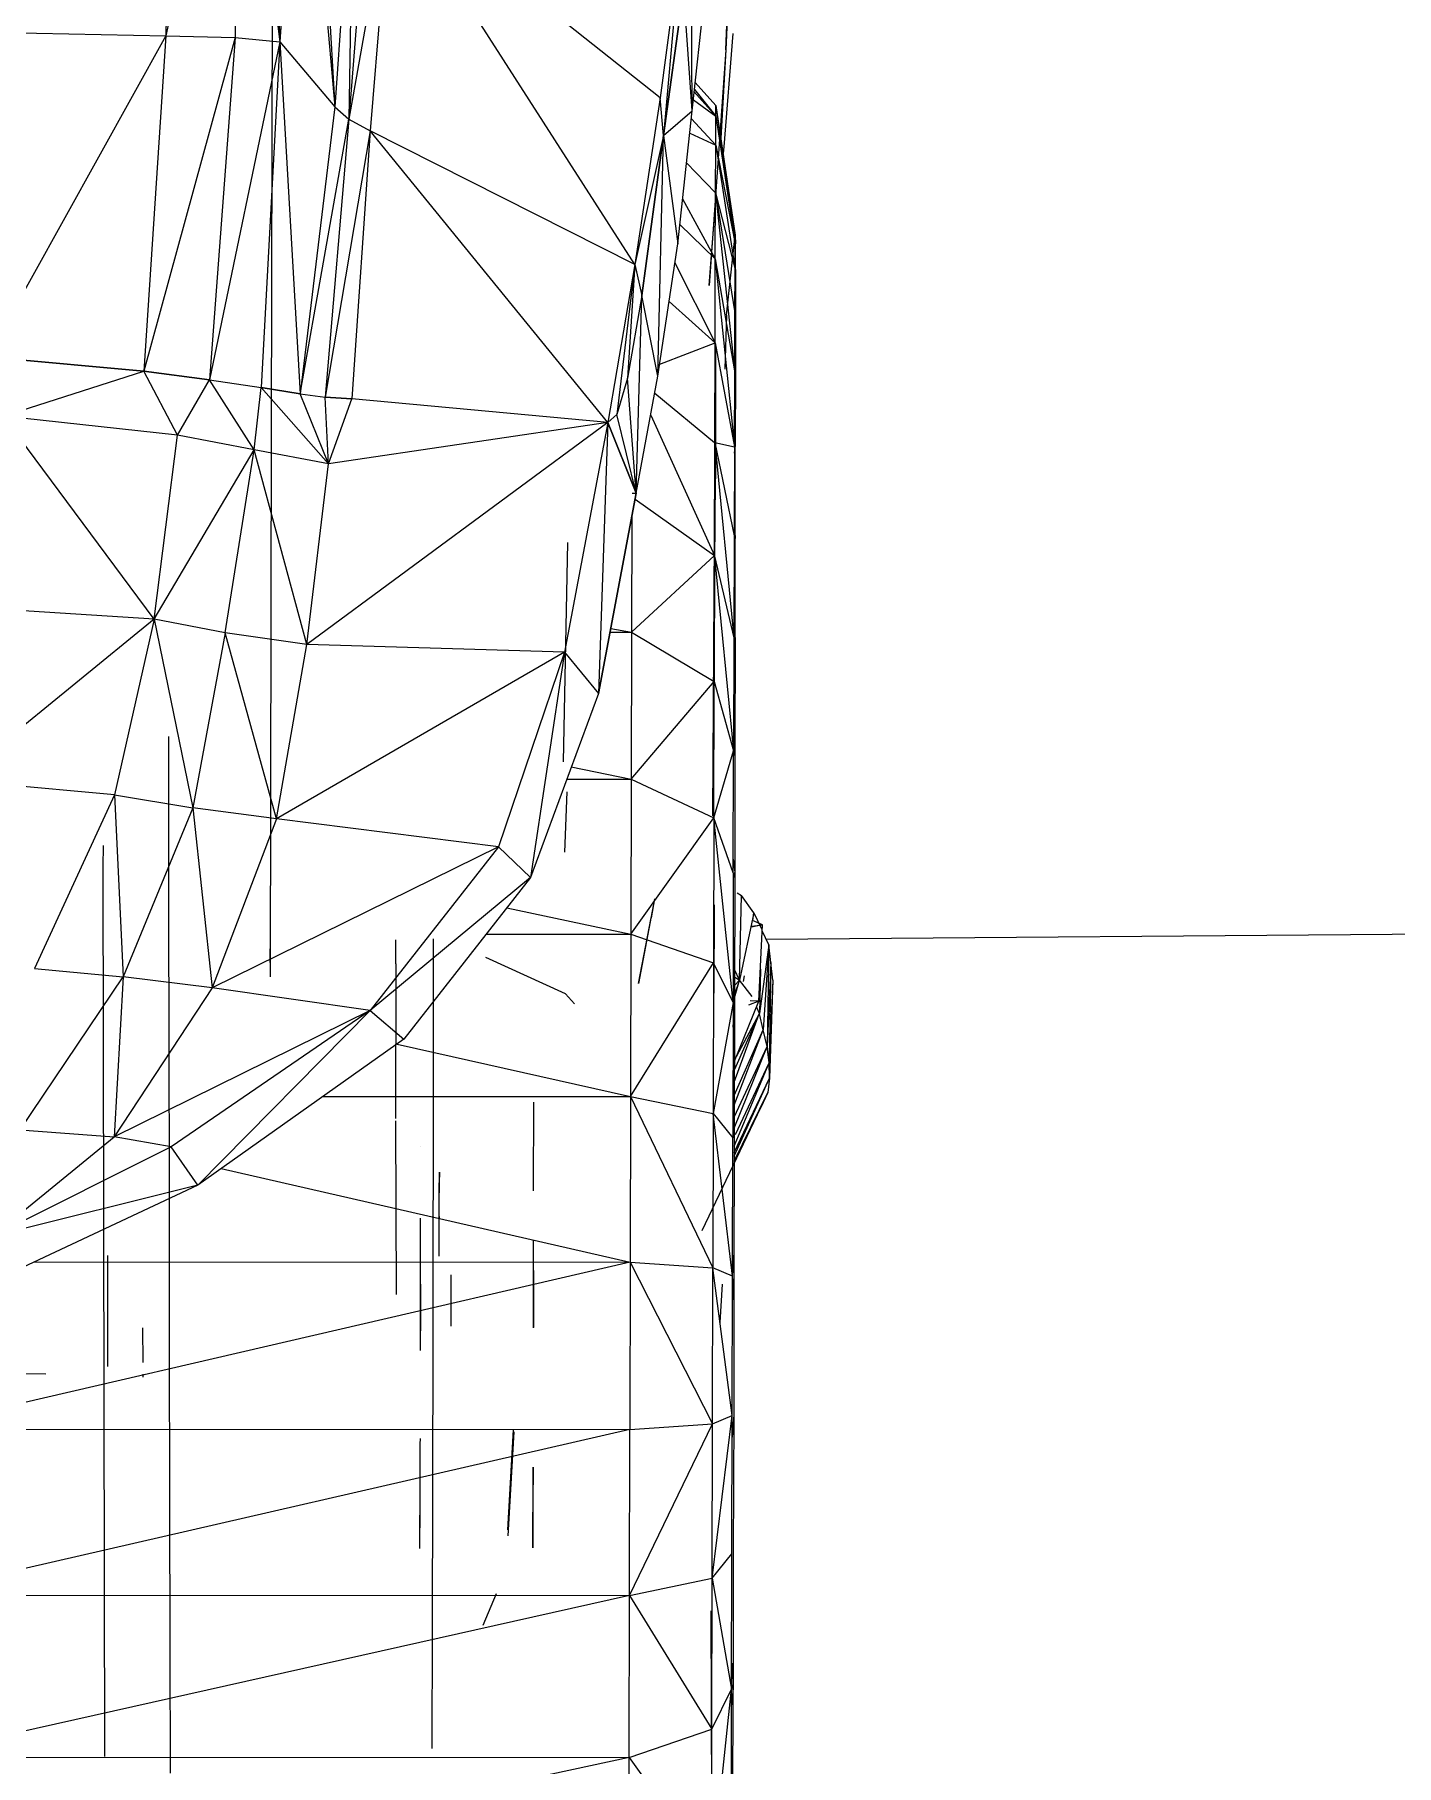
# Model space of a CAD drawing. Header units: inches. Extents: x 1747 to 7606, y -251 to 585.
# Drawn here: x 4794.21 to 4809.04, y -20.03 to -1.18 of the extents above; entities that cross this region are included whole.
import ezdxf

# ---------------------------------------------------------------- set-up
doc = ezdxf.new("R2010")
doc.units = ezdxf.units.IN
doc.header["$MEASUREMENT"] = 0
for name, color, linetype, lineweight in [('0-3', 10, 'Continuous', 5), ('0-4', 7, 'Continuous', 9), ('A-GENM', 5, 'Continuous', 9), ('C-TOPO', 7, 'Continuous', 9)]:
    doc.layers.add(name, color=color, linetype=linetype, lineweight=lineweight)

# ---------------------------------------------------------------- blocks, each defined once
blk = doc.blocks.new('Land_Rover_Evoque_-_SUV_Car_Vehicle_Automobile_13067 - Land Rover EVOQUE_dwg-1230547-BUILDING ELEVATION - NORTH')
at = {"layer": 'A-GENM'}
for p, q in [((-12394.999, 2.397), (-12395.781, -1.197)), ((-12395.736, 2.367), (-12395.781, -1.197)), ((-12394.999, 2.397), (-12395.026, -1.215)), ((-12394.999, 2.397), (-12394.542, -1.261)), ((-12394.67, 2.273), (-12394.542, -1.261)), ((-12394.302, 2.188), (-12394.542, -1.261)), ((-12394.302, 2.188), (-12393.943, -1.971)), ((-12394.167, 1.957), (-12393.943, -1.971)), ((-12393.742, 0.892), (-12393.943, -1.971)), ((-12393.742, 0.892), (-12393.788, -2.105)), ((-12393.569, 0.653), (-12393.788, -2.105)), ((-12393.337, 0.461), (-12393.788, -2.105)), ((-12393.337, 0.461), (-12393.556, -2.23)), ((-12390.401, -1.871), (-12393.337, 0.461)), ((-12390.676, -3.687), (-12393.337, 0.461)), ((-12389.605, 0.484), (-12389.686, -1.35)), ((-12390.051, -2.012), (-12390.066, 0.073)), ((-12390.183, -0.236), (-12390.401, -1.871)), ((-12390.183, -0.236), (-12390.362, -2.283)), ((-12394.63, -5.486), (-12394.619, -0.556)), ((-12390.362, -2.283), (-12390.145, -0.697)), ((-12390.145, -0.697), (-12390.362, -2.283)), ((-12390.051, -2.012), (-12390.145, -0.697)), ((-12390.051, -2.012), (-12389.911, -0.714)), ((-12389.686, -1.35), (-12389.665, -0.898)), ((-12395.781, -1.197), (-12397.724, -4.694)), ((-12397.543, -1.16), (-12395.781, -1.197)), ((-12395.781, -1.197), (-12396.021, -4.847)), ((-12395.026, -1.215), (-12396.021, -4.847)), ((-12395.781, -1.197), (-12395.026, -1.215)), ((-12395.026, -1.215), (-12395.305, -4.942)), ((-12394.542, -1.261), (-12395.305, -4.942)), ((-12395.026, -1.215), (-12394.542, -1.261)), ((-12394.542, -1.261), (-12394.743, -5.027)), ((-12394.542, -1.261), (-12393.943, -1.971)), ((-12394.542, -1.261), (-12394.318, -5.094)), ((-12389.61, -1.17), (-12389.708, -2.407)), ((-12389.686, -1.35), (-12389.865, -3.915)), ((-12389.686, -1.35), (-12389.739, -2.31)), ((-12390.401, -1.871), (-12390.676, -3.687)), ((-12390.362, -2.283), (-12390.401, -1.871)), ((-12390.029, -1.808), (-12389.793, -2.07)), ((-12390.026, -1.781), (-12389.793, -2.07)), ((-12390.018, -1.703), (-12389.792, -1.954)), ((-12393.943, -1.971), (-12394.318, -5.094)), ((-12393.943, -1.971), (-12393.788, -2.105)), ((-12390.362, -2.283), (-12390.051, -2.012)), ((-12390.209, -3.463), (-12390.051, -2.012)), ((-12390.038, -1.892), (-12389.793, -2.07)), ((-12389.795, -2.388), (-12389.793, -2.07)), ((-12389.793, -2.07), (-12389.792, -1.954)), ((-12389.793, -2.07), (-12389.583, -3.463)), ((-12389.792, -1.954), (-12389.582, -3.367)), ((-12389.792, -1.954), (-12389.583, -3.463)), ((-12394.318, -5.094), (-12393.788, -2.105)), ((-12393.788, -2.105), (-12394.047, -5.132)), ((-12393.556, -2.23), (-12394.047, -5.132)), ((-12393.788, -2.105), (-12393.556, -2.23)), ((-12393.556, -2.23), (-12393.756, -5.151)), ((-12390.676, -3.687), (-12393.556, -2.23)), ((-12390.971, -5.407), (-12393.556, -2.23)), ((-12390.078, -2.258), (-12389.795, -2.388)), ((-12390.06, -2.1), (-12389.795, -2.388)), ((-12390.362, -2.283), (-12390.676, -3.687)), ((-12390.599, -4.023), (-12390.362, -2.283)), ((-12390.362, -2.283), (-12390.599, -4.023)), ((-12390.425, -4.905), (-12390.362, -2.283)), ((-12390.362, -2.283), (-12390.209, -3.463)), ((-12389.797, -2.907), (-12389.795, -2.388)), ((-12389.795, -2.388), (-12389.584, -3.741)), ((-12389.795, -2.388), (-12389.583, -3.463)), ((-12389.708, -2.407), (-12389.715, -2.473)), ((-12390.113, -2.579), (-12389.797, -2.907)), ((-12390.155, -2.97), (-12389.8, -3.627)), ((-12389.8, -3.627), (-12389.797, -2.907)), ((-12389.797, -2.907), (-12389.588, -4.866)), ((-12389.797, -2.907), (-12389.587, -4.213)), ((-12389.797, -2.907), (-12389.584, -3.741)), ((-12389.865, -3.915), (-12389.805, -3.116)), ((-12390.186, -3.251), (-12389.8, -3.627)), ((-12389.676, -4.24), (-12389.582, -3.367)), ((-12389.582, -3.367), (-12389.583, -3.463)), ((-12389.582, -3.367), (-12389.581, -3.462)), ((-12390.425, -4.905), (-12390.209, -3.463)), ((-12389.584, -3.741), (-12389.583, -3.463)), ((-12389.581, -3.74), (-12389.581, -3.462)), ((-12390.676, -3.687), (-12390.971, -5.407)), ((-12390.676, -3.687), (-12390.873, -5.32)), ((-12390.676, -3.687), (-12390.756, -4.926)), ((-12390.676, -3.687), (-12390.599, -4.023)), ((-12390.24, -3.668), (-12389.802, -4.541)), ((-12389.802, -4.541), (-12389.8, -3.627)), ((-12389.8, -3.627), (-12389.591, -5.673)), ((-12389.8, -3.627), (-12389.588, -4.866)), ((-12389.587, -4.213), (-12389.584, -3.741)), ((-12389.581, -3.74), (-12389.581, -4.21)), ((-12390.599, -4.023), (-12390.756, -4.926)), ((-12390.599, -4.023), (-12390.756, -4.926)), ((-12390.661, -6.179), (-12390.599, -4.023)), ((-12390.425, -4.905), (-12390.599, -4.023)), ((-12390.303, -4.09), (-12389.802, -4.541)), ((-12389.676, -4.24), (-12389.696, -4.826)), ((-12389.588, -4.866), (-12389.587, -4.213)), ((-12389.581, -4.21), (-12389.587, -4.263)), ((-12389.581, -4.21), (-12389.581, -4.863)), ((-12397.724, -4.694), (-12396.021, -4.847)), ((-12396.021, -4.847), (-12397.724, -4.694)), ((-12397.724, -4.694), (-12396.021, -4.847)), ((-12390.405, -4.772), (-12389.802, -4.541)), ((-12389.806, -5.626), (-12389.802, -4.541)), ((-12389.802, -4.541), (-12389.591, -5.673)), ((-12389.797, -6.022), (-12389.794, -4.567)), ((-12397.551, -5.339), (-12396.021, -4.847)), ((-12396.021, -4.847), (-12395.305, -4.942)), ((-12395.654, -5.547), (-12396.021, -4.847)), ((-12395.305, -4.942), (-12396.021, -4.847)), ((-12396.021, -4.847), (-12395.305, -4.942)), ((-12389.827, -9.692), (-12389.796, -4.856)), ((-12389.823, -9.691), (-12389.792, -4.855)), ((-12389.794, -6.021), (-12389.792, -4.855)), ((-12389.591, -5.673), (-12389.588, -4.866)), ((-12389.581, -4.863), (-12389.589, -4.923)), ((-12389.581, -4.863), (-12389.589, -4.985)), ((-12389.581, -4.863), (-12389.582, -5.67)), ((-12395.654, -5.547), (-12395.305, -4.942)), ((-12395.305, -4.942), (-12394.743, -5.027)), ((-12394.822, -5.705), (-12395.305, -4.942)), ((-12395.305, -4.942), (-12394.743, -5.027)), ((-12395.305, -4.942), (-12394.743, -5.027)), ((-12394.822, -5.705), (-12394.743, -5.027)), ((-12394.743, -5.027), (-12394.318, -5.094)), ((-12394.01, -5.857), (-12394.743, -5.027)), ((-12394.318, -5.094), (-12394.743, -5.027)), ((-12394.743, -5.027), (-12394.318, -5.094)), ((-12390.756, -4.926), (-12390.873, -5.32)), ((-12390.756, -4.926), (-12390.873, -5.32)), ((-12390.661, -6.179), (-12390.756, -4.926)), ((-12390.661, -6.179), (-12390.425, -4.905)), ((-12390.459, -5.088), (-12389.807, -5.624)), ((-12389.823, -9.691), (-12389.792, -5.09)), ((-12394.318, -5.094), (-12394.047, -5.132)), ((-12394.01, -5.857), (-12394.318, -5.094)), ((-12394.318, -5.094), (-12394.047, -5.132)), ((-12394.318, -5.094), (-12394.047, -5.132)), ((-12394.047, -5.132), (-12393.756, -5.151)), ((-12394.01, -5.857), (-12394.047, -5.132)), ((-12394.047, -5.132), (-12393.756, -5.151)), ((-12393.756, -5.151), (-12394.047, -5.132)), ((-12394.01, -5.857), (-12393.756, -5.151)), ((-12390.971, -5.407), (-12393.756, -5.151)), ((-12390.971, -5.407), (-12393.756, -5.151)), ((-12390.971, -5.407), (-12393.756, -5.151)), ((-12395.91, -7.55), (-12397.551, -5.339)), ((-12395.654, -5.547), (-12397.551, -5.339)), ((-12390.971, -5.407), (-12394.246, -7.826)), ((-12390.971, -5.407), (-12394.01, -5.857)), ((-12390.971, -5.407), (-12391.44, -7.911)), ((-12390.971, -5.407), (-12391.072, -8.36)), ((-12390.971, -5.407), (-12390.873, -5.32)), ((-12390.873, -5.32), (-12390.971, -5.407)), ((-12390.971, -5.407), (-12390.661, -6.179)), ((-12390.661, -6.179), (-12390.971, -5.407)), ((-12390.661, -6.179), (-12390.873, -5.32)), ((-12390.503, -5.327), (-12389.809, -6.856)), ((-12395.91, -7.55), (-12395.654, -5.547)), ((-12394.822, -5.705), (-12395.654, -5.547)), ((-12394.643, -11.445), (-12394.63, -5.486)), ((-12389.809, -6.856), (-12389.806, -5.626)), ((-12389.806, -5.626), (-12389.591, -5.673)), ((-12389.806, -5.626), (-12389.594, -6.644)), ((-12389.806, -5.626), (-12389.597, -7.753)), ((-12395.91, -7.55), (-12394.822, -5.705)), ((-12395.136, -7.698), (-12394.822, -5.705)), ((-12394.246, -7.826), (-12394.822, -5.705)), ((-12394.01, -5.857), (-12394.822, -5.705)), ((-12389.591, -5.673), (-12389.594, -6.644)), ((-12389.592, -5.742), (-12389.582, -5.67)), ((-12389.583, -6.639), (-12389.582, -5.67)), ((-12394.246, -7.826), (-12394.01, -5.857)), ((-12389.827, -9.692), (-12389.797, -6.022)), ((-12391.072, -8.36), (-12390.661, -6.179)), ((-12390.661, -6.179), (-12391.072, -8.36)), ((-12390.706, -6.179), (-12390.661, -6.179)), ((-12390.673, -6.242), (-12389.809, -6.856)), ((-12390.708, -6.43), (-12390.711, -7.692)), ((-12391.409, -6.713), (-12391.455, -9.104)), ((-12389.594, -6.644), (-12389.597, -7.753)), ((-12389.583, -6.639), (-12389.595, -6.848)), ((-12389.583, -6.639), (-12389.594, -6.718)), ((-12389.584, -7.748), (-12389.583, -6.639)), ((-12390.711, -7.692), (-12389.809, -6.856)), ((-12389.809, -6.856), (-12389.812, -8.229)), ((-12389.807, -6.862), (-12389.597, -7.753)), ((-12389.807, -6.87), (-12389.6, -8.983)), ((-12395.91, -7.55), (-12397.691, -7.437)), ((-12395.91, -7.55), (-12398.061, -9.305)), ((-12395.91, -7.55), (-12396.34, -9.462)), ((-12395.136, -7.698), (-12395.91, -7.55)), ((-12395.91, -7.55), (-12395.488, -9.605)), ((-12395.136, -7.698), (-12395.488, -9.605)), ((-12394.578, -9.723), (-12395.136, -7.698)), ((-12394.246, -7.826), (-12395.136, -7.698)), ((-12390.946, -7.692), (-12390.711, -7.692)), ((-12390.938, -7.65), (-12390.711, -7.692)), ((-12390.711, -7.692), (-12390.715, -9.292)), ((-12390.711, -7.692), (-12389.812, -8.229)), ((-12394.578, -9.723), (-12394.246, -7.826)), ((-12391.44, -7.911), (-12394.578, -9.723)), ((-12391.44, -7.911), (-12394.246, -7.826)), ((-12391.44, -7.911), (-12392.16, -10.029)), ((-12391.44, -7.911), (-12391.811, -10.363)), ((-12391.44, -7.911), (-12391.072, -8.36)), ((-12389.597, -7.753), (-12389.6, -8.983)), ((-12389.584, -7.748), (-12389.597, -7.824)), ((-12389.584, -7.748), (-12389.597, -7.983)), ((-12389.584, -7.748), (-12389.586, -8.978)), ((-12390.715, -9.292), (-12389.812, -8.229)), ((-12389.816, -9.714), (-12389.812, -8.229)), ((-12389.812, -8.229), (-12389.6, -8.983)), ((-12391.072, -8.36), (-12391.811, -10.363)), ((-12391.072, -8.36), (-12391.811, -10.363)), ((-12395.751, -9.054), (-12395.75, -8.828)), ((-12389.816, -9.714), (-12389.6, -8.983)), ((-12389.604, -10.314), (-12389.6, -8.983)), ((-12389.6, -9.047), (-12389.586, -8.978)), ((-12389.586, -8.978), (-12389.588, -10.307)), ((-12395.75, -9.711), (-12395.751, -9.054)), ((-12391.367, -9.159), (-12390.715, -9.292)), ((-12396.34, -9.462), (-12398.061, -9.305)), ((-12391.416, -9.292), (-12390.715, -9.292)), ((-12390.715, -9.292), (-12390.718, -10.982)), ((-12390.715, -9.292), (-12389.816, -9.714)), ((-12396.34, -9.462), (-12397.213, -11.356)), ((-12396.34, -9.462), (-12395.488, -9.605)), ((-12396.34, -9.462), (-12396.245, -11.446)), ((-12395.488, -9.605), (-12396.245, -11.446)), ((-12394.578, -9.723), (-12395.488, -9.605)), ((-12395.488, -9.605), (-12395.278, -11.566)), ((-12391.417, -9.432), (-12391.44, -10.086)), ((-12395.749, -10.762), (-12395.75, -9.711)), ((-12394.578, -9.723), (-12395.278, -11.566)), ((-12392.16, -10.029), (-12394.578, -9.723)), ((-12390.718, -10.982), (-12389.816, -9.714)), ((-12389.816, -9.714), (-12389.819, -11.291)), ((-12389.604, -10.314), (-12389.816, -9.714)), ((-12389.606, -11.725), (-12389.816, -9.714)), ((-12396.464, -10.248), (-12396.462, -10.015)), ((-12392.16, -10.029), (-12395.278, -11.566)), ((-12392.16, -10.029), (-12393.557, -11.811)), ((-12391.811, -10.363), (-12392.16, -10.029)), ((-12389.603, -10.165), (-12389.588, -10.307)), ((-12396.445, -19.937), (-12396.464, -10.248)), ((-12391.811, -10.363), (-12393.557, -11.811)), ((-12391.811, -10.363), (-12393.189, -12.124)), ((-12391.811, -10.363), (-12393.189, -12.124)), ((-12389.604, -10.314), (-12389.606, -11.725)), ((-12389.588, -10.307), (-12389.604, -10.37)), ((-12389.588, -10.307), (-12389.591, -11.719)), ((-12389.561, -10.532), (-12389.515, -10.558)), ((-12392.069, -10.692), (-12390.718, -10.982)), ((-12390.461, -10.596), (-12390.635, -11.519)), ((-12390.461, -10.596), (-12390.497, -10.801)), ((-12389.811, -10.662), (-12389.814, -11.473)), ((-12389.811, -10.662), (-12389.814, -11.625)), ((-12389.536, -11.48), (-12389.515, -10.558)), ((-12389.378, -10.747), (-12389.515, -10.558)), ((-12395.747, -12.133), (-12395.749, -10.762)), ((-12390.635, -11.519), (-12390.497, -10.801)), ((-12389.378, -10.747), (-12389.536, -11.48)), ((-12389.285, -10.88), (-12389.404, -10.905)), ((-12389.402, -10.894), (-12389.285, -10.88)), ((-12389.285, -10.88), (-12389.393, -10.832)), ((-12389.391, -10.833), (-12389.378, -10.747)), ((-12389.378, -10.747), (-12389.297, -10.923)), ((-12389.324, -11.71), (-12389.285, -10.88)), ((-12393.279, -11.305), (-12393.279, -11.041)), ((-12392.866, -12.322), (-12392.866, -11.033)), ((-12392.296, -10.982), (-12390.718, -10.982)), ((-12390.718, -10.982), (-12390.722, -12.747)), ((-12390.718, -10.982), (-12389.819, -11.291)), ((-12389.218, -11.097), (-12389.319, -11.843)), ((-12389.218, -11.097), (-12389.288, -10.944)), ((-12389.218, -11.097), (-12389.277, -12.022)), ((-12389.218, -11.097), (-12389.235, -12.203)), ((-12389.195, -11.288), (-12389.218, -11.097)), ((-12394.643, -11.445), (-12394.646, -11.139)), ((-12393.279, -11.305), (-12393.277, -12.178)), ((-12391.431, -11.632), (-12392.298, -11.236)), ((-12390.722, -12.747), (-12389.819, -11.291)), ((-12389.819, -11.291), (-12389.823, -12.934)), ((-12389.606, -11.725), (-12389.819, -11.291)), ((-12389.195, -11.288), (-12389.235, -12.203)), ((-12389.195, -11.288), (-12389.214, -12.382)), ((-12389.173, -11.482), (-12389.195, -11.288)), ((-12397.37, -13.111), (-12396.245, -11.446)), ((-12397.213, -11.356), (-12396.245, -11.446)), ((-12396.245, -11.446), (-12396.345, -13.187)), ((-12395.278, -11.566), (-12396.245, -11.446)), ((-12389.591, -11.445), (-12389.536, -11.48)), ((-12389.591, -11.445), (-12389.536, -11.48)), ((-12389.591, -11.673), (-12389.536, -11.48)), ((-12389.591, -11.539), (-12389.536, -11.48)), ((-12389.536, -11.48), (-12389.591, -11.634)), ((-12389.536, -11.48), (-12389.59, -11.367)), ((-12389.399, -11.659), (-12389.536, -11.48)), ((-12389.493, -11.497), (-12389.483, -11.433)), ((-12389.308, -11.362), (-12389.319, -11.843)), ((-12389.173, -11.482), (-12389.214, -12.382)), ((-12389.173, -11.482), (-12389.21, -12.549)), ((-12395.278, -11.566), (-12396.345, -13.187)), ((-12393.557, -11.811), (-12395.278, -11.566)), ((-12391.331, -11.741), (-12391.431, -11.632)), ((-12389.606, -11.548), (-12389.591, -11.719)), ((-12393.557, -11.811), (-12396.345, -13.187)), ((-12393.557, -11.811), (-12395.725, -13.297)), ((-12393.557, -11.811), (-12395.435, -13.713)), ((-12393.557, -11.811), (-12393.189, -12.124)), ((-12391.331, -11.741), (-12391.331, -11.741)), ((-12389.606, -11.725), (-12389.823, -12.934)), ((-12389.606, -11.725), (-12389.61, -13.197)), ((-12389.591, -11.719), (-12389.607, -11.992)), ((-12389.591, -11.719), (-12389.606, -11.764)), ((-12389.591, -11.719), (-12389.594, -13.19)), ((-12389.593, -12.593), (-12389.32, -11.847)), ((-12389.592, -12.363), (-12389.324, -11.71)), ((-12389.32, -11.847), (-12389.592, -12.454)), ((-12389.321, -11.847), (-12389.572, -12.315)), ((-12389.324, -11.71), (-12389.439, -11.755)), ((-12389.324, -11.71), (-12389.42, -11.708)), ((-12389.319, -11.843), (-12389.35, -11.772)), ((-12389.277, -12.022), (-12389.318, -11.847)), ((-12389.277, -12.022), (-12389.318, -11.847)), ((-12389.593, -12.844), (-12389.277, -12.022)), ((-12389.593, -12.738), (-12389.277, -12.022)), ((-12389.235, -12.203), (-12389.277, -12.022)), ((-12389.235, -12.203), (-12389.277, -12.022)), ((-12395.744, -13.728), (-12395.747, -12.133)), ((-12393.189, -12.124), (-12395.435, -13.713)), ((-12393.189, -12.124), (-12395.435, -13.713)), ((-12393.276, -12.99), (-12393.277, -12.178)), ((-12393.265, -12.178), (-12390.722, -12.747)), ((-12389.593, -13.093), (-12389.235, -12.203)), ((-12389.593, -12.973), (-12389.235, -12.203)), ((-12389.214, -12.382), (-12389.235, -12.203)), ((-12389.235, -12.203), (-12389.214, -12.382)), ((-12392.871, -15.438), (-12392.866, -12.322)), ((-12389.594, -13.288), (-12389.214, -12.382)), ((-12389.581, -13.161), (-12389.214, -12.382)), ((-12389.21, -12.549), (-12389.214, -12.382)), ((-12389.214, -12.382), (-12389.21, -12.549)), ((-12389.594, -13.398), (-12389.21, -12.549)), ((-12389.594, -13.359), (-12389.21, -12.549)), ((-12389.21, -12.549), (-12389.227, -12.706)), ((-12389.21, -12.549), (-12389.227, -12.706)), ((-12394.071, -12.748), (-12390.722, -12.747)), ((-12391.779, -13.775), (-12391.777, -12.81)), ((-12390.722, -12.747), (-12390.726, -14.554)), ((-12390.722, -12.747), (-12389.823, -12.934)), ((-12390.722, -12.747), (-12389.827, -14.616)), ((-12389.594, -13.475), (-12389.227, -12.706)), ((-12389.594, -13.452), (-12389.227, -12.706)), ((-12389.227, -12.706), (-12389.302, -12.868)), ((-12389.227, -12.706), (-12389.302, -12.868)), ((-12389.943, -14.207), (-12389.302, -12.868)), ((-12389.823, -12.934), (-12389.827, -14.616)), ((-12389.613, -14.704), (-12389.823, -12.934)), ((-12389.823, -12.934), (-12389.61, -13.197)), ((-12389.594, -13.476), (-12389.302, -12.868)), ((-12397.68, -14.276), (-12396.345, -13.187)), ((-12397.37, -13.111), (-12396.345, -13.187)), ((-12395.725, -13.297), (-12396.345, -13.187)), ((-12393.272, -14.905), (-12393.276, -13.013)), ((-12389.594, -13.19), (-12389.596, -14.698)), ((-12395.725, -13.297), (-12397.68, -14.276)), ((-12395.435, -13.713), (-12395.725, -13.297)), ((-12393.008, -13.29), (-12393.008, -13.29)), ((-12389.613, -14.704), (-12389.61, -13.197)), ((-12395.18, -13.533), (-12390.726, -14.554)), ((-12392.805, -14.025), (-12392.804, -13.572)), ((-12392.804, -13.572), (-12392.805, -13.688)), ((-12395.435, -13.713), (-12397.68, -14.276)), ((-12395.435, -13.713), (-12397.467, -14.67)), ((-12395.435, -13.713), (-12397.467, -14.67)), ((-12395.742, -15.439), (-12395.744, -13.728)), ((-12392.805, -14.217), (-12392.805, -13.688)), ((-12393.008, -14.794), (-12393.008, -14.074)), ((-12393.008, -14.286), (-12393.008, -14.074)), ((-12392.803, -14.081), (-12392.805, -14.025)), ((-12392.805, -14.423), (-12392.805, -14.217)), ((-12391.779, -14.645), (-12391.778, -14.322)), ((-12396.417, -14.479), (-12396.418, -15.283)), ((-12392.805, -14.487), (-12392.805, -14.423)), ((-12391.782, -14.471), (-12391.782, -14.944)), ((-12391.782, -14.471), (-12391.782, -14.645)), ((-12389.611, -14.475), (-12389.596, -14.698)), ((-12390.726, -14.554), (-12398.606, -16.378)), ((-12390.726, -14.554), (-12397.208, -14.556)), ((-12392.674, -14.843), (-12392.677, -14.692)), ((-12391.782, -14.645), (-12391.783, -15.267)), ((-12391.779, -14.645), (-12391.78, -15.266)), ((-12391.779, -14.645), (-12391.78, -15.266)), ((-12390.726, -14.554), (-12390.73, -16.376)), ((-12390.726, -14.554), (-12389.83, -16.312)), ((-12390.726, -14.554), (-12389.827, -14.616)), ((-12389.83, -16.312), (-12389.827, -14.616)), ((-12389.616, -16.224), (-12389.827, -14.616)), ((-12389.613, -14.704), (-12389.827, -14.616)), ((-12389.596, -14.698), (-12389.613, -14.962)), ((-12389.596, -14.698), (-12389.599, -16.217)), ((-12393.012, -14.795), (-12393.013, -15.516)), ((-12393.008, -14.794), (-12393.009, -15.301)), ((-12392.675, -15.249), (-12392.674, -14.843)), ((-12389.724, -14.793), (-12389.751, -15.209)), ((-12389.616, -16.224), (-12389.613, -14.704)), ((-12391.782, -14.944), (-12391.783, -15.267)), ((-12396.035, -15.268), (-12396.034, -15.646)), ((-12392.675, -15.249), (-12392.677, -15.098)), ((-12396.418, -15.283), (-12396.419, -15.689)), ((-12395.738, -17.152), (-12395.742, -15.439)), ((-12393.013, -15.302), (-12393.013, -15.516)), ((-12392.878, -18.556), (-12392.871, -15.438)), ((-12397.09, -15.771), (-12401.148, -15.768)), ((-12396.032, -15.772), (-12396.032, -15.805)), ((-12390.73, -16.376), (-12398.61, -18.186)), ((-12390.73, -16.376), (-12398.606, -16.378)), ((-12392.058, -17.468), (-12391.995, -16.38)), ((-12390.733, -18.184), (-12389.83, -16.312)), ((-12390.733, -18.184), (-12390.73, -16.376)), ((-12390.73, -16.376), (-12389.83, -16.312)), ((-12389.833, -17.993), (-12389.616, -16.224)), ((-12389.833, -17.993), (-12389.83, -16.312)), ((-12389.83, -16.312), (-12389.616, -16.224)), ((-12389.619, -17.731), (-12389.616, -16.224)), ((-12389.599, -16.217), (-12389.617, -16.458)), ((-12389.599, -16.217), (-12389.603, -17.725)), ((-12393.015, -16.535), (-12393.016, -17.227)), ((-12393.015, -16.535), (-12393.016, -16.781)), ((-12393.014, -16.473), (-12393.015, -16.535)), ((-12391.994, -16.402), (-12392.058, -17.532)), ((-12393.016, -16.781), (-12393.016, -17.148)), ((-12391.786, -16.784), (-12391.787, -17.616)), ((-12391.786, -16.835), (-12391.787, -17.276)), ((-12391.786, -16.784), (-12391.786, -16.835)), ((-12391.784, -16.784), (-12391.785, -17.173)), ((-12395.734, -18.746), (-12395.738, -17.152)), ((-12393.014, -17.226), (-12393.013, -17.147)), ((-12393.015, -17.672), (-12393.014, -17.226)), ((-12393.015, -17.672), (-12393.015, -17.307)), ((-12391.787, -17.666), (-12391.787, -17.276)), ((-12391.785, -17.173), (-12391.786, -17.615)), ((-12391.786, -17.615), (-12391.786, -17.666)), ((-12389.833, -17.993), (-12389.619, -17.731)), ((-12389.622, -19.203), (-12389.619, -17.731)), ((-12389.603, -17.725), (-12389.606, -19.197)), ((-12390.733, -18.184), (-12389.833, -17.993)), ((-12389.836, -19.638), (-12389.833, -17.993)), ((-12389.833, -17.993), (-12389.622, -19.203)), ((-12390.733, -18.184), (-12398.613, -19.95)), ((-12390.733, -18.184), (-12398.61, -18.186)), ((-12392.327, -18.506), (-12392.182, -18.162)), ((-12392.327, -18.506), (-12392.182, -18.162)), ((-12390.736, -19.948), (-12390.733, -18.184)), ((-12390.733, -18.184), (-12389.836, -19.638)), ((-12389.847, -18.352), (-12389.833, -21.945)), ((-12389.847, -18.352), (-12389.835, -22.523)), ((-12392.883, -19.85), (-12392.878, -18.556)), ((-12395.731, -20.117), (-12395.734, -18.746)), ((-12389.621, -18.919), (-12389.606, -19.197)), ((-12389.838, -21.21), (-12389.622, -19.203)), ((-12389.836, -19.638), (-12389.622, -19.203)), ((-12389.624, -20.615), (-12389.622, -19.203)), ((-12389.606, -19.197), (-12389.622, -19.151)), ((-12389.606, -19.197), (-12389.622, -19.373)), ((-12389.609, -20.609), (-12389.606, -19.197)), ((-12390.736, -19.948), (-12389.836, -19.638)), ((-12389.838, -21.21), (-12389.836, -19.638)), ((-12390.736, -19.948), (-12398.615, -21.64)), ((-12390.736, -19.948), (-12398.613, -19.95)), ((-12390.739, -21.638), (-12390.736, -19.948)), ((-12390.736, -19.948), (-12389.838, -21.21))]:
    blk.add_line(p, q, dxfattribs=at)
blk = doc.blocks.new('Land_Rover_Evoque_-_SUV_Car_Vehicle_Automobile_13067 - Land_Rover_Evoque_-_SUV_Car_Vehicle_Automobile_13067-1230553-BUILDING ELEVATION - NORTH')
blk.add_blockref('Land_Rover_Evoque_-_SUV_Car_Vehicle_Automobile_13067 - Land Rover EVOQUE_dwg-1230547-BUILDING ELEVATION - NORTH', (0, 0))
blk = doc.blocks.new('CTR  - Topography_rvt-2-BUILDING ELEVATION - NORTH')
at = {"layer": 'C-TOPO'}
blk.add_line((-12377.068, -10.939), (-12389.244, -11.039), dxfattribs=at)
at = {"layer": '0-4'}
blk.add_blockref('Land_Rover_Evoque_-_SUV_Car_Vehicle_Automobile_13067 - Land_Rover_Evoque_-_SUV_Car_Vehicle_Automobile_13067-1230553-BUILDING ELEVATION - NORTH', (0, 0), dxfattribs=at)

msp = doc.modelspace()

# ---------------------------------------------------------------- block references
at = {"layer": '0-3'}
msp.add_blockref('CTR  - Topography_rvt-2-BUILDING ELEVATION - NORTH', (17191.422, 0), dxfattribs=at)

doc.saveas('drawing.dxf')
